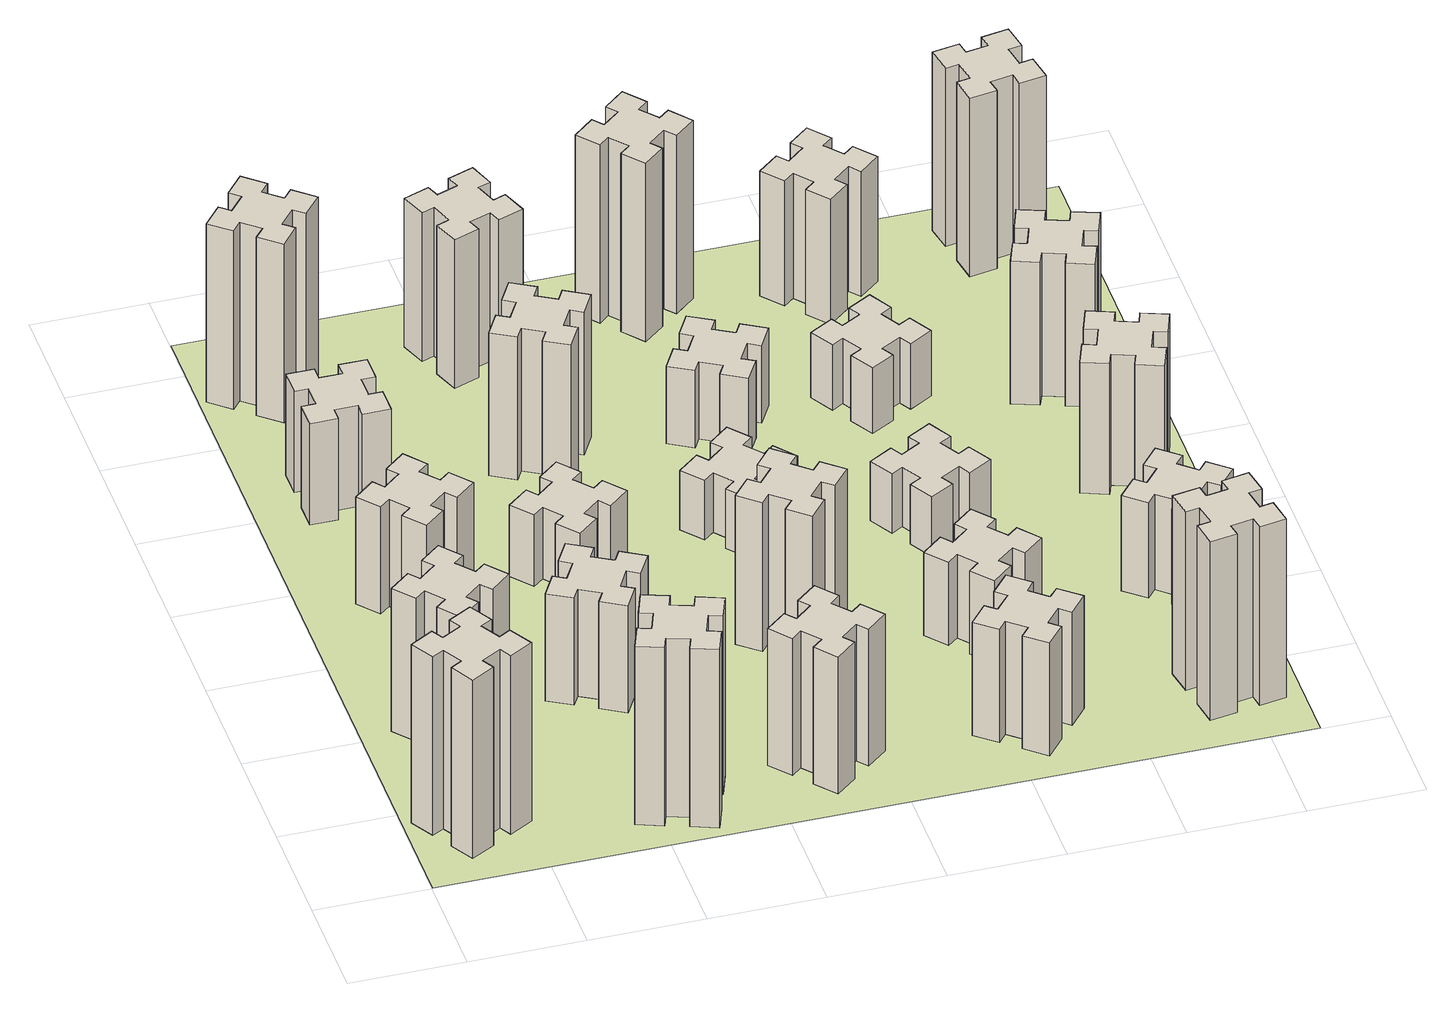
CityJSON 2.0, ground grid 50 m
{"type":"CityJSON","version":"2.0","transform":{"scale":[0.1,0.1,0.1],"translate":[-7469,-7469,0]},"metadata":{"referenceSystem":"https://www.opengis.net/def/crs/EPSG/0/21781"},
"CityObjects":{
"building1":{"type":"Building","attributes":{"class":"1000","function":"1000","usage":"1000","yearOfConstruction":2016,"roofType":"1000","measuredHeight":90,"storeysAboveGround":30,"storeysBelowGround":0},"geometry":[{"type":"Solid","lod":"1","boundaries":[[[[0,1,2,3,4,5,6,7,8,9,10,11,12,13,14,15,16,17,18,19]],[[17,16,20,21]],[[16,15,22,20]],[[15,14,23,22]],[[14,13,24,23]],[[13,12,25,24]],[[12,11,26,25]],[[11,10,27,26]],[[10,9,28,27]],[[9,8,29,28]],[[8,7,30,29]],[[7,6,31,30]],[[6,5,32,31]],[[5,4,33,32]],[[4,3,34,33]],[[3,2,35,34]],[[2,1,36,35]],[[1,0,37,36]],[[0,19,38,37]],[[19,18,39,38]],[[18,17,21,39]],[[24,25,26,27,28,29,30,31,32,33,34,35,36,37,38,39,21,20,22,23]]]]}]},
"building2":{"type":"Building","attributes":{"class":"1000","function":"1000","usage":"1000","yearOfConstruction":2016,"roofType":"1000","measuredHeight":72,"storeysAboveGround":30,"storeysBelowGround":0},"geometry":[{"type":"Solid","lod":"1","boundaries":[[[[40,41,42,43,44,45,46,47,48,49,50,51,52,53,54,55,56,57,58,59]],[[57,56,60,61]],[[56,55,62,60]],[[55,54,63,62]],[[54,53,64,63]],[[53,52,65,64]],[[52,51,66,65]],[[51,50,67,66]],[[50,49,68,67]],[[49,48,69,68]],[[48,47,70,69]],[[47,46,71,70]],[[46,45,72,71]],[[45,44,73,72]],[[44,43,74,73]],[[43,42,75,74]],[[42,41,76,75]],[[41,40,77,76]],[[40,59,78,77]],[[59,58,79,78]],[[58,57,61,79]],[[64,65,66,67,68,69,70,71,72,73,74,75,76,77,78,79,61,60,62,63]]]]}]},
"building3":{"type":"Building","attributes":{"class":"1000","function":"1000","usage":"1000","yearOfConstruction":2016,"roofType":"1000","measuredHeight":54,"storeysAboveGround":30,"storeysBelowGround":0},"geometry":[{"type":"Solid","lod":"1","boundaries":[[[[80,81,82,83,84,85,86,87,88,89,90,91,92,93,94,95,96,97,98,99]],[[97,96,100,101]],[[96,95,102,100]],[[95,94,103,102]],[[94,93,104,103]],[[93,92,105,104]],[[92,91,106,105]],[[91,90,107,106]],[[90,89,108,107]],[[89,88,109,108]],[[88,87,110,109]],[[87,86,111,110]],[[86,85,112,111]],[[85,84,113,112]],[[84,83,114,113]],[[83,82,115,114]],[[82,81,116,115]],[[81,80,117,116]],[[80,99,118,117]],[[99,98,119,118]],[[98,97,101,119]],[[104,105,106,107,108,109,110,111,112,113,114,115,116,117,118,119,101,100,102,103]]]]}]},
"building4":{"type":"Building","attributes":{"class":"1000","function":"1000","usage":"1000","yearOfConstruction":2016,"roofType":"1000","measuredHeight":51,"storeysAboveGround":30,"storeysBelowGround":0},"geometry":[{"type":"Solid","lod":"1","boundaries":[[[[120,121,122,123,124,125,126,127,128,129,130,131,132,133,134,135,136,137,138,139]],[[137,136,140,141]],[[136,135,142,140]],[[135,134,143,142]],[[134,133,144,143]],[[133,132,145,144]],[[132,131,146,145]],[[131,130,147,146]],[[130,129,148,147]],[[129,128,149,148]],[[128,127,150,149]],[[127,126,151,150]],[[126,125,152,151]],[[125,124,153,152]],[[124,123,154,153]],[[123,122,155,154]],[[122,121,156,155]],[[121,120,157,156]],[[120,139,158,157]],[[139,138,159,158]],[[138,137,141,159]],[[144,145,146,147,148,149,150,151,152,153,154,155,156,157,158,159,141,140,142,143]]]]}]},
"building5":{"type":"Building","attributes":{"class":"1000","function":"1000","usage":"1000","yearOfConstruction":2016,"roofType":"1000","measuredHeight":90,"storeysAboveGround":30,"storeysBelowGround":0},"geometry":[{"type":"Solid","lod":"1","boundaries":[[[[160,161,162,163,164,165,166,167,168,169,170,171,172,173,174,175,176,177,178,179]],[[177,176,180,181]],[[176,175,182,180]],[[175,174,183,182]],[[174,173,184,183]],[[173,172,185,184]],[[172,171,186,185]],[[171,170,187,186]],[[170,169,188,187]],[[169,168,189,188]],[[168,167,190,189]],[[167,166,191,190]],[[166,165,192,191]],[[165,164,193,192]],[[164,163,194,193]],[[163,162,195,194]],[[162,161,196,195]],[[161,160,197,196]],[[160,179,198,197]],[[179,178,199,198]],[[178,177,181,199]],[[184,185,186,187,188,189,190,191,192,193,194,195,196,197,198,199,181,180,182,183]]]]}]},
"building6":{"type":"Building","attributes":{"class":"1000","function":"1000","usage":"1000","yearOfConstruction":2016,"roofType":"1000","measuredHeight":90,"storeysAboveGround":30,"storeysBelowGround":0},"geometry":[{"type":"Solid","lod":"1","boundaries":[[[[200,201,202,203,204,205,206,207,208,209,210,211,212,213,214,215,216,217,218,219]],[[217,216,220,221]],[[216,215,222,220]],[[215,214,223,222]],[[214,213,224,223]],[[213,212,225,224]],[[212,211,226,225]],[[211,210,227,226]],[[210,209,228,227]],[[209,208,229,228]],[[208,207,230,229]],[[207,206,231,230]],[[206,205,232,231]],[[205,204,233,232]],[[204,203,234,233]],[[203,202,235,234]],[[202,201,236,235]],[[201,200,237,236]],[[200,219,238,237]],[[219,218,239,238]],[[218,217,221,239]],[[224,225,226,227,228,229,230,231,232,233,234,235,236,237,238,239,221,220,222,223]]]]}]},
"building7":{"type":"Building","attributes":{"class":"1000","function":"1000","usage":"1000","yearOfConstruction":2016,"roofType":"1000","measuredHeight":54,"storeysAboveGround":30,"storeysBelowGround":0},"geometry":[{"type":"Solid","lod":"1","boundaries":[[[[240,241,242,243,244,245,246,247,248,249,250,251,252,253,254,255,256,257,258,259]],[[257,256,260,261]],[[256,255,262,260]],[[255,254,263,262]],[[254,253,264,263]],[[253,252,265,264]],[[252,251,266,265]],[[251,250,267,266]],[[250,249,268,267]],[[249,248,269,268]],[[248,247,270,269]],[[247,246,271,270]],[[246,245,272,271]],[[245,244,273,272]],[[244,243,274,273]],[[243,242,275,274]],[[242,241,276,275]],[[241,240,277,276]],[[240,259,278,277]],[[259,258,279,278]],[[258,257,261,279]],[[264,265,266,267,268,269,270,271,272,273,274,275,276,277,278,279,261,260,262,263]]]]}]},
"building8":{"type":"Building","attributes":{"class":"1000","function":"1000","usage":"1000","yearOfConstruction":2016,"roofType":"1000","measuredHeight":36,"storeysAboveGround":30,"storeysBelowGround":0},"geometry":[{"type":"Solid","lod":"1","boundaries":[[[[280,281,282,283,284,285,286,287,288,289,290,291,292,293,294,295,296,297,298,299]],[[297,296,300,301]],[[296,295,302,300]],[[295,294,303,302]],[[294,293,304,303]],[[293,292,305,304]],[[292,291,306,305]],[[291,290,307,306]],[[290,289,308,307]],[[289,288,309,308]],[[288,287,310,309]],[[287,286,311,310]],[[286,285,312,311]],[[285,284,313,312]],[[284,283,314,313]],[[283,282,315,314]],[[282,281,316,315]],[[281,280,317,316]],[[280,299,318,317]],[[299,298,319,318]],[[298,297,301,319]],[[304,305,306,307,308,309,310,311,312,313,314,315,316,317,318,319,301,300,302,303]]]]}]},
"building9":{"type":"Building","attributes":{"class":"1000","function":"1000","usage":"1000","yearOfConstruction":2016,"roofType":"1000","measuredHeight":69,"storeysAboveGround":30,"storeysBelowGround":0},"geometry":[{"type":"Solid","lod":"1","boundaries":[[[[320,321,322,323,324,325,326,327,328,329,330,331,332,333,334,335,336,337,338,339]],[[337,336,340,341]],[[336,335,342,340]],[[335,334,343,342]],[[334,333,344,343]],[[333,332,345,344]],[[332,331,346,345]],[[331,330,347,346]],[[330,329,348,347]],[[329,328,349,348]],[[328,327,350,349]],[[327,326,351,350]],[[326,325,352,351]],[[325,324,353,352]],[[324,323,354,353]],[[323,322,355,354]],[[322,321,356,355]],[[321,320,357,356]],[[320,339,358,357]],[[339,338,359,358]],[[338,337,341,359]],[[344,345,346,347,348,349,350,351,352,353,354,355,356,357,358,359,341,340,342,343]]]]}]},
"building10":{"type":"Building","attributes":{"class":"1000","function":"1000","usage":"1000","yearOfConstruction":2016,"roofType":"1000","measuredHeight":72,"storeysAboveGround":30,"storeysBelowGround":0},"geometry":[{"type":"Solid","lod":"1","boundaries":[[[[360,361,362,363,364,365,366,367,368,369,370,371,372,373,374,375,376,377,378,379]],[[377,376,380,381]],[[376,375,382,380]],[[375,374,383,382]],[[374,373,384,383]],[[373,372,385,384]],[[372,371,386,385]],[[371,370,387,386]],[[370,369,388,387]],[[369,368,389,388]],[[368,367,390,389]],[[367,366,391,390]],[[366,365,392,391]],[[365,364,393,392]],[[364,363,394,393]],[[363,362,395,394]],[[362,361,396,395]],[[361,360,397,396]],[[360,379,398,397]],[[379,378,399,398]],[[378,377,381,399]],[[384,385,386,387,388,389,390,391,392,393,394,395,396,397,398,399,381,380,382,383]]]]}]},
"building11":{"type":"Building","attributes":{"class":"1000","function":"1000","usage":"1000","yearOfConstruction":2016,"roofType":"1000","measuredHeight":75,"storeysAboveGround":30,"storeysBelowGround":0},"geometry":[{"type":"Solid","lod":"1","boundaries":[[[[400,401,402,403,404,405,406,407,408,409,410,411,412,413,414,415,416,417,418,419]],[[417,416,420,421]],[[416,415,422,420]],[[415,414,423,422]],[[414,413,424,423]],[[413,412,425,424]],[[412,411,426,425]],[[411,410,427,426]],[[410,409,428,427]],[[409,408,429,428]],[[408,407,430,429]],[[407,406,431,430]],[[406,405,432,431]],[[405,404,433,432]],[[404,403,434,433]],[[403,402,435,434]],[[402,401,436,435]],[[401,400,437,436]],[[400,419,438,437]],[[419,418,439,438]],[[418,417,421,439]],[[424,425,426,427,428,429,430,431,432,433,434,435,436,437,438,439,421,420,422,423]]]]}]},
"building12":{"type":"Building","attributes":{"class":"1000","function":"1000","usage":"1000","yearOfConstruction":2016,"roofType":"1000","measuredHeight":75,"storeysAboveGround":30,"storeysBelowGround":0},"geometry":[{"type":"Solid","lod":"1","boundaries":[[[[440,441,442,443,444,445,446,447,448,449,450,451,452,453,454,455,456,457,458,459]],[[457,456,460,461]],[[456,455,462,460]],[[455,454,463,462]],[[454,453,464,463]],[[453,452,465,464]],[[452,451,466,465]],[[451,450,467,466]],[[450,449,468,467]],[[449,448,469,468]],[[448,447,470,469]],[[447,446,471,470]],[[446,445,472,471]],[[445,444,473,472]],[[444,443,474,473]],[[443,442,475,474]],[[442,441,476,475]],[[441,440,477,476]],[[440,459,478,477]],[[459,458,479,478]],[[458,457,461,479]],[[464,465,466,467,468,469,470,471,472,473,474,475,476,477,478,479,461,460,462,463]]]]}]},
"building13":{"type":"Building","attributes":{"class":"1000","function":"1000","usage":"1000","yearOfConstruction":2016,"roofType":"1000","measuredHeight":30,"storeysAboveGround":30,"storeysBelowGround":0},"geometry":[{"type":"Solid","lod":"1","boundaries":[[[[480,481,482,483,484,485,486,487,488,489,490,491,492,493,494,495,496,497,498,499]],[[497,496,500,501]],[[496,495,502,500]],[[495,494,503,502]],[[494,493,504,503]],[[493,492,505,504]],[[492,491,506,505]],[[491,490,507,506]],[[490,489,508,507]],[[489,488,509,508]],[[488,487,510,509]],[[487,486,511,510]],[[486,485,512,511]],[[485,484,513,512]],[[484,483,514,513]],[[483,482,515,514]],[[482,481,516,515]],[[481,480,517,516]],[[480,499,518,517]],[[499,498,519,518]],[[498,497,501,519]],[[504,505,506,507,508,509,510,511,512,513,514,515,516,517,518,519,501,500,502,503]]]]}]},
"building14":{"type":"Building","attributes":{"class":"1000","function":"1000","usage":"1000","yearOfConstruction":2016,"roofType":"1000","measuredHeight":57,"storeysAboveGround":30,"storeysBelowGround":0},"geometry":[{"type":"Solid","lod":"1","boundaries":[[[[520,521,522,523,524,525,526,527,528,529,530,531,532,533,534,535,536,537,538,539]],[[537,536,540,541]],[[536,535,542,540]],[[535,534,543,542]],[[534,533,544,543]],[[533,532,545,544]],[[532,531,546,545]],[[531,530,547,546]],[[530,529,548,547]],[[529,528,549,548]],[[528,527,550,549]],[[527,526,551,550]],[[526,525,552,551]],[[525,524,553,552]],[[524,523,554,553]],[[523,522,555,554]],[[522,521,556,555]],[[521,520,557,556]],[[520,539,558,557]],[[539,538,559,558]],[[538,537,541,559]],[[544,545,546,547,548,549,550,551,552,553,554,555,556,557,558,559,541,540,542,543]]]]}]},
"building15":{"type":"Building","attributes":{"class":"1000","function":"1000","usage":"1000","yearOfConstruction":2016,"roofType":"1000","measuredHeight":39,"storeysAboveGround":30,"storeysBelowGround":0},"geometry":[{"type":"Solid","lod":"1","boundaries":[[[[560,561,562,563,564,565,566,567,568,569,570,571,572,573,574,575,576,577,578,579]],[[577,576,580,581]],[[576,575,582,580]],[[575,574,583,582]],[[574,573,584,583]],[[573,572,585,584]],[[572,571,586,585]],[[571,570,587,586]],[[570,569,588,587]],[[569,568,589,588]],[[568,567,590,589]],[[567,566,591,590]],[[566,565,592,591]],[[565,564,593,592]],[[564,563,594,593]],[[563,562,595,594]],[[562,561,596,595]],[[561,560,597,596]],[[560,579,598,597]],[[579,578,599,598]],[[578,577,581,599]],[[584,585,586,587,588,589,590,591,592,593,594,595,596,597,598,599,581,580,582,583]]]]}]},
"building16":{"type":"Building","attributes":{"class":"1000","function":"1000","usage":"1000","yearOfConstruction":2016,"roofType":"1000","measuredHeight":90,"storeysAboveGround":30,"storeysBelowGround":0},"geometry":[{"type":"Solid","lod":"1","boundaries":[[[[600,601,602,603,604,605,606,607,608,609,610,611,612,613,614,615,616,617,618,619]],[[617,616,620,621]],[[616,615,622,620]],[[615,614,623,622]],[[614,613,624,623]],[[613,612,625,624]],[[612,611,626,625]],[[611,610,627,626]],[[610,609,628,627]],[[609,608,629,628]],[[608,607,630,629]],[[607,606,631,630]],[[606,605,632,631]],[[605,604,633,632]],[[604,603,634,633]],[[603,602,635,634]],[[602,601,636,635]],[[601,600,637,636]],[[600,619,638,637]],[[619,618,639,638]],[[618,617,621,639]],[[624,625,626,627,628,629,630,631,632,633,634,635,636,637,638,639,621,620,622,623]]]]}]},
"building17":{"type":"Building","attributes":{"class":"1000","function":"1000","usage":"1000","yearOfConstruction":2016,"roofType":"1000","measuredHeight":42,"storeysAboveGround":30,"storeysBelowGround":0},"geometry":[{"type":"Solid","lod":"1","boundaries":[[[[640,641,642,643,644,645,646,647,648,649,650,651,652,653,654,655,656,657,658,659]],[[657,656,660,661]],[[656,655,662,660]],[[655,654,663,662]],[[654,653,664,663]],[[653,652,665,664]],[[652,651,666,665]],[[651,650,667,666]],[[650,649,668,667]],[[649,648,669,668]],[[648,647,670,669]],[[647,646,671,670]],[[646,645,672,671]],[[645,644,673,672]],[[644,643,674,673]],[[643,642,675,674]],[[642,641,676,675]],[[641,640,677,676]],[[640,659,678,677]],[[659,658,679,678]],[[658,657,661,679]],[[664,665,666,667,668,669,670,671,672,673,674,675,676,677,678,679,661,660,662,663]]]]}]},
"building18":{"type":"Building","attributes":{"class":"1000","function":"1000","usage":"1000","yearOfConstruction":2016,"roofType":"1000","measuredHeight":30,"storeysAboveGround":30,"storeysBelowGround":0},"geometry":[{"type":"Solid","lod":"1","boundaries":[[[[680,681,682,683,684,685,686,687,688,689,690,691,692,693,694,695,696,697,698,699]],[[697,696,700,701]],[[696,695,702,700]],[[695,694,703,702]],[[694,693,704,703]],[[693,692,705,704]],[[692,691,706,705]],[[691,690,707,706]],[[690,689,708,707]],[[689,688,709,708]],[[688,687,710,709]],[[687,686,711,710]],[[686,685,712,711]],[[685,684,713,712]],[[684,683,714,713]],[[683,682,715,714]],[[682,681,716,715]],[[681,680,717,716]],[[680,699,718,717]],[[699,698,719,718]],[[698,697,701,719]],[[704,705,706,707,708,709,710,711,712,713,714,715,716,717,718,719,701,700,702,703]]]]}]},
"building19":{"type":"Building","attributes":{"class":"1000","function":"1000","usage":"1000","yearOfConstruction":2016,"roofType":"1000","measuredHeight":33,"storeysAboveGround":30,"storeysBelowGround":0},"geometry":[{"type":"Solid","lod":"1","boundaries":[[[[720,721,722,723,724,725,726,727,728,729,730,731,732,733,734,735,736,737,738,739]],[[737,736,740,741]],[[736,735,742,740]],[[735,734,743,742]],[[734,733,744,743]],[[733,732,745,744]],[[732,731,746,745]],[[731,730,747,746]],[[730,729,748,747]],[[729,728,749,748]],[[728,727,750,749]],[[727,726,751,750]],[[726,725,752,751]],[[725,724,753,752]],[[724,723,754,753]],[[723,722,755,754]],[[722,721,756,755]],[[721,720,757,756]],[[720,739,758,757]],[[739,738,759,758]],[[738,737,741,759]],[[744,745,746,747,748,749,750,751,752,753,754,755,756,757,758,759,741,740,742,743]]]]}]},
"building20":{"type":"Building","attributes":{"class":"1000","function":"1000","usage":"1000","yearOfConstruction":2016,"roofType":"1000","measuredHeight":90,"storeysAboveGround":30,"storeysBelowGround":0},"geometry":[{"type":"Solid","lod":"1","boundaries":[[[[760,761,762,763,764,765,766,767,768,769,770,771,772,773,774,775,776,777,778,779]],[[777,776,780,781]],[[776,775,782,780]],[[775,774,783,782]],[[774,773,784,783]],[[773,772,785,784]],[[772,771,786,785]],[[771,770,787,786]],[[770,769,788,787]],[[769,768,789,788]],[[768,767,790,789]],[[767,766,791,790]],[[766,765,792,791]],[[765,764,793,792]],[[764,763,794,793]],[[763,762,795,794]],[[762,761,796,795]],[[761,760,797,796]],[[760,779,798,797]],[[779,778,799,798]],[[778,777,781,799]],[[784,785,786,787,788,789,790,791,792,793,794,795,796,797,798,799,781,780,782,783]]]]}]},
"building21":{"type":"Building","attributes":{"class":"1000","function":"1000","usage":"1000","yearOfConstruction":2016,"roofType":"1000","measuredHeight":63,"storeysAboveGround":30,"storeysBelowGround":0},"geometry":[{"type":"Solid","lod":"1","boundaries":[[[[800,801,802,803,804,805,806,807,808,809,810,811,812,813,814,815,816,817,818,819]],[[817,816,820,821]],[[816,815,822,820]],[[815,814,823,822]],[[814,813,824,823]],[[813,812,825,824]],[[812,811,826,825]],[[811,810,827,826]],[[810,809,828,827]],[[809,808,829,828]],[[808,807,830,829]],[[807,806,831,830]],[[806,805,832,831]],[[805,804,833,832]],[[804,803,834,833]],[[803,802,835,834]],[[802,801,836,835]],[[801,800,837,836]],[[800,819,838,837]],[[819,818,839,838]],[[818,817,821,839]],[[824,825,826,827,828,829,830,831,832,833,834,835,836,837,838,839,821,820,822,823]]]]}]},
"building22":{"type":"Building","attributes":{"class":"1000","function":"1000","usage":"1000","yearOfConstruction":2016,"roofType":"1000","measuredHeight":48,"storeysAboveGround":30,"storeysBelowGround":0},"geometry":[{"type":"Solid","lod":"1","boundaries":[[[[840,841,842,843,844,845,846,847,848,849,850,851,852,853,854,855,856,857,858,859]],[[857,856,860,861]],[[856,855,862,860]],[[855,854,863,862]],[[854,853,864,863]],[[853,852,865,864]],[[852,851,866,865]],[[851,850,867,866]],[[850,849,868,867]],[[849,848,869,868]],[[848,847,870,869]],[[847,846,871,870]],[[846,845,872,871]],[[845,844,873,872]],[[844,843,874,873]],[[843,842,875,874]],[[842,841,876,875]],[[841,840,877,876]],[[840,859,878,877]],[[859,858,879,878]],[[858,857,861,879]],[[864,865,866,867,868,869,870,871,872,873,874,875,876,877,878,879,861,860,862,863]]]]}]},
"building23":{"type":"Building","attributes":{"class":"1000","function":"1000","usage":"1000","yearOfConstruction":2016,"roofType":"1000","measuredHeight":66,"storeysAboveGround":30,"storeysBelowGround":0},"geometry":[{"type":"Solid","lod":"1","boundaries":[[[[880,881,882,883,884,885,886,887,888,889,890,891,892,893,894,895,896,897,898,899]],[[897,896,900,901]],[[896,895,902,900]],[[895,894,903,902]],[[894,893,904,903]],[[893,892,905,904]],[[892,891,906,905]],[[891,890,907,906]],[[890,889,908,907]],[[889,888,909,908]],[[888,887,910,909]],[[887,886,911,910]],[[886,885,912,911]],[[885,884,913,912]],[[884,883,914,913]],[[883,882,915,914]],[[882,881,916,915]],[[881,880,917,916]],[[880,899,918,917]],[[899,898,919,918]],[[898,897,901,919]],[[904,905,906,907,908,909,910,911,912,913,914,915,916,917,918,919,901,900,902,903]]]]}]},
"building24":{"type":"Building","attributes":{"class":"1000","function":"1000","usage":"1000","yearOfConstruction":2016,"roofType":"1000","measuredHeight":72,"storeysAboveGround":30,"storeysBelowGround":0},"geometry":[{"type":"Solid","lod":"1","boundaries":[[[[920,921,922,923,924,925,926,927,928,929,930,931,932,933,934,935,936,937,938,939]],[[937,936,940,941]],[[936,935,942,940]],[[935,934,943,942]],[[934,933,944,943]],[[933,932,945,944]],[[932,931,946,945]],[[931,930,947,946]],[[930,929,948,947]],[[929,928,949,948]],[[928,927,950,949]],[[927,926,951,950]],[[926,925,952,951]],[[925,924,953,952]],[[924,923,954,953]],[[923,922,955,954]],[[922,921,956,955]],[[921,920,957,956]],[[920,939,958,957]],[[939,938,959,958]],[[938,937,941,959]],[[944,945,946,947,948,949,950,951,952,953,954,955,956,957,958,959,941,940,942,943]]]]}]},
"building25":{"type":"Building","attributes":{"class":"1000","function":"1000","usage":"1000","yearOfConstruction":2016,"roofType":"1000","measuredHeight":90,"storeysAboveGround":30,"storeysBelowGround":0},"geometry":[{"type":"Solid","lod":"1","boundaries":[[[[960,961,962,963,964,965,966,967,968,969,970,971,972,973,974,975,976,977,978,979]],[[977,976,980,981]],[[976,975,982,980]],[[975,974,983,982]],[[974,973,984,983]],[[973,972,985,984]],[[972,971,986,985]],[[971,970,987,986]],[[970,969,988,987]],[[969,968,989,988]],[[968,967,990,989]],[[967,966,991,990]],[[966,965,992,991]],[[965,964,993,992]],[[964,963,994,993]],[[963,962,995,994]],[[962,961,996,995]],[[961,960,997,996]],[[960,979,998,997]],[[979,978,999,998]],[[978,977,981,999]],[[984,985,986,987,988,989,990,991,992,993,994,995,996,997,998,999,981,980,982,983]]]]}]},
"landuse1":{"type":"LandUse","attributes":{"name":"plot1","function":"1010"},"geometry":[{"type":"MultiSurface","lod":"1","boundaries":[[[1000,1001,1002,1003]]]}]}
},
"vertices":[
[287,255,0],[374,305,0],[404,253,0],[508,313,0],[448,417,0],[396,387,0],[346,474,0],[398,504,0],[338,608,0],[234,548,0],[264,496,0],[177,446,0],[147,498,0],[43,438,0],[103,334,0],[155,364,0],[205,277,0],[153,247,0],[213,143,0],[317,203,0],[205,277,900],[153,247,900],[155,364,900],[103,334,900],[43,438,900],[147,498,900],[177,446,900],[264,496,900],[234,548,900],[338,608,900],[398,504,900],[346,474,900],[396,387,900],[448,417,900],[508,313,900],[404,253,900],[374,305,900],[287,255,900],[317,203,900],[213,143,900],
[492,1048,0],[427,1124,0],[473,1163,0],[396,1255,0],[304,1178,0],[343,1132,0],[266,1067,0],[228,1113,0],[136,1036,0],[213,944,0],[259,983,0],[323,906,0],[277,868,0],[354,776,0],[446,853,0],[408,899,0],[484,963,0],[523,917,0],[615,994,0],[538,1086,0],[484,963,720],[523,917,720],[408,899,720],[446,853,720],[354,776,720],[277,868,720],[323,906,720],[259,983,720],[213,944,720],[136,1036,720],[228,1113,720],[266,1067,720],[343,1132,720],[304,1178,720],[396,1255,720],[473,1163,720],[427,1124,720],[492,1048,720],[538,1086,720],[615,994,720],
[592,1888,0],[527,1964,0],[573,2003,0],[496,2095,0],[404,2018,0],[443,1972,0],[366,1907,0],[328,1953,0],[236,1876,0],[313,1784,0],[359,1823,0],[423,1746,0],[377,1708,0],[454,1616,0],[546,1693,0],[508,1739,0],[584,1803,0],[623,1757,0],[715,1834,0],[638,1926,0],[584,1803,540],[623,1757,540],[508,1739,540],[546,1693,540],[454,1616,540],[377,1708,540],[423,1746,540],[359,1823,540],[313,1784,540],[236,1876,540],[328,1953,540],[366,1907,540],[443,1972,540],[404,2018,540],[496,2095,540],[573,2003,540],[527,1964,540],[592,1888,540],[638,1926,540],[715,1834,540],
[485,2545,0],[485,2645,0],[545,2645,0],[545,2765,0],[425,2765,0],[425,2705,0],[325,2705,0],[325,2765,0],[205,2765,0],[205,2645,0],[265,2645,0],[265,2545,0],[205,2545,0],[205,2425,0],[325,2425,0],[325,2485,0],[425,2485,0],[425,2425,0],[545,2425,0],[545,2545,0],[425,2485,510],[425,2425,510],[325,2485,510],[325,2425,510],[205,2425,510],[205,2545,510],[265,2545,510],[265,2645,510],[205,2645,510],[205,2765,510],[325,2765,510],[325,2705,510],[425,2705,510],[425,2765,510],[545,2765,510],[545,2645,510],[485,2645,510],[485,2545,510],[545,2545,510],[545,2425,510],
[1029,360,0],[995,266,0],[939,287,0],[897,174,0],[1010,133,0],[1031,189,0],[1125,155,0],[1104,99,0],[1217,57,0],[1258,170,0],[1202,191,0],[1236,285,0],[1292,264,0],[1333,377,0],[1220,418,0],[1200,362,0],[1106,396,0],[1127,452,0],[1014,493,0],[973,380,0],[1106,396,900],[1127,452,900],[1200,362,900],[1220,418,900],[1333,377,900],[1292,264,900],[1236,285,900],[1202,191,900],[1258,170,900],[1217,57,900],[1104,99,900],[1125,155,900],[1031,189,900],[1010,133,900],[897,174,900],[939,287,900],[995,266,900],[1029,360,900],[973,380,900],[1014,493,900],
[384,3387,0],[308,3452,0],[346,3498,0],[254,3575,0],[177,3483,0],[223,3444,0],[159,3368,0],[113,3406,0],[36,3314,0],[128,3237,0],[166,3283,0],[243,3219,0],[204,3173,0],[296,3096,0],[373,3188,0],[327,3226,0],[392,3303,0],[438,3264,0],[515,3356,0],[423,3433,0],[392,3303,900],[438,3264,900],[327,3226,900],[373,3188,900],[296,3096,900],[204,3173,900],[243,3219,900],[166,3283,900],[128,3237,900],[36,3314,900],[113,3406,900],[159,3368,900],[223,3444,900],[177,3483,900],[254,3575,900],[346,3498,900],[308,3452,900],[384,3387,900],[423,3433,900],[515,3356,900],
[1086,1017,0],[1136,1104,0],[1188,1074,0],[1248,1178,0],[1144,1238,0],[1114,1186,0],[1027,1236,0],[1057,1288,0],[953,1348,0],[893,1244,0],[945,1214,0],[895,1127,0],[843,1157,0],[783,1053,0],[887,993,0],[917,1045,0],[1004,995,0],[974,943,0],[1078,883,0],[1138,987,0],[1004,995,540],[974,943,540],[917,1045,540],[887,993,540],[783,1053,540],[843,1157,540],[895,1127,540],[945,1214,540],[893,1244,540],[953,1348,540],[1057,1288,540],[1027,1236,540],[1114,1186,540],[1144,1238,540],[1248,1178,540],[1188,1074,540],[1136,1104,540],[1086,1017,540],[1138,987,540],[1078,883,540],
[1083,1972,0],[1006,1907,0],[968,1953,0],[876,1876,0],[953,1784,0],[999,1823,0],[1063,1746,0],[1017,1708,0],[1094,1616,0],[1186,1693,0],[1148,1739,0],[1224,1803,0],[1263,1757,0],[1355,1834,0],[1278,1926,0],[1232,1888,0],[1167,1964,0],[1213,2003,0],[1136,2095,0],[1044,2018,0],[1167,1964,360],[1213,2003,360],[1232,1888,360],[1278,1926,360],[1355,1834,360],[1263,1757,360],[1224,1803,360],[1148,1739,360],[1186,1693,360],[1094,1616,360],[1017,1708,360],[1063,1746,360],[999,1823,360],[953,1784,360],[876,1876,360],[968,1953,360],[1006,1907,360],[1083,1972,360],[1044,2018,360],[1136,2095,360],
[1639,343,0],[1703,266,0],[1657,228,0],[1734,136,0],[1826,213,0],[1788,259,0],[1864,323,0],[1903,277,0],[1995,354,0],[1918,446,0],[1872,408,0],[1807,484,0],[1853,523,0],[1776,615,0],[1684,538,0],[1723,492,0],[1646,427,0],[1608,473,0],[1516,396,0],[1593,304,0],[1646,427,690],[1608,473,690],[1723,492,690],[1684,538,690],[1776,615,690],[1853,523,690],[1807,484,690],[1872,408,690],[1918,446,690],[1995,354,690],[1903,277,690],[1864,323,690],[1788,259,690],[1826,213,690],[1734,136,690],[1657,228,690],[1703,266,690],[1639,343,690],[1593,304,690],[1516,396,690],
[1314,2666,0],[1227,2716,0],[1257,2768,0],[1153,2828,0],[1093,2724,0],[1145,2694,0],[1095,2607,0],[1043,2637,0],[983,2533,0],[1087,2473,0],[1117,2525,0],[1204,2475,0],[1174,2423,0],[1278,2363,0],[1338,2467,0],[1286,2497,0],[1336,2584,0],[1388,2554,0],[1448,2658,0],[1344,2718,0],[1336,2584,720],[1388,2554,720],[1286,2497,720],[1338,2467,720],[1278,2363,720],[1174,2423,720],[1204,2475,720],[1117,2525,720],[1087,2473,720],[983,2533,720],[1043,2637,720],[1095,2607,720],[1145,2694,720],[1093,2724,720],[1153,2828,720],[1257,2768,720],[1227,2716,720],[1314,2666,720],[1344,2718,720],[1448,2658,720],
[1125,3456,0],[1031,3422,0],[1010,3478,0],[897,3437,0],[939,3324,0],[995,3345,0],[1029,3251,0],[973,3230,0],[1014,3117,0],[1127,3159,0],[1106,3215,0],[1200,3249,0],[1220,3193,0],[1333,3234,0],[1292,3347,0],[1236,3326,0],[1202,3420,0],[1258,3440,0],[1217,3553,0],[1104,3512,0],[1202,3420,750],[1258,3440,750],[1236,3326,750],[1292,3347,750],[1333,3234,750],[1220,3193,750],[1200,3249,750],[1106,3215,750],[1127,3159,750],[1014,3117,750],[973,3230,750],[1029,3251,750],[995,3345,750],[939,3324,750],[897,3437,750],[1010,3478,750],[1031,3422,750],[1125,3456,750],[1104,3512,750],[1217,3553,750],
[1803,1324,0],[1739,1248,0],[1693,1286,0],[1616,1194,0],[1708,1117,0],[1746,1163,0],[1823,1099,0],[1784,1053,0],[1876,976,0],[1953,1068,0],[1907,1106,0],[1972,1183,0],[2018,1144,0],[2095,1236,0],[2003,1313,0],[1964,1267,0],[1888,1332,0],[1926,1378,0],[1834,1455,0],[1757,1363,0],[1888,1332,750],[1926,1378,750],[1964,1267,750],[2003,1313,750],[2095,1236,750],[2018,1144,750],[1972,1183,750],[1907,1106,750],[1953,1068,750],[1876,976,750],[1784,1053,750],[1823,1099,750],[1746,1163,750],[1708,1117,750],[1616,1194,750],[1693,1286,750],[1739,1248,750],[1803,1324,750],[1757,1363,750],[1834,1455,750],
[1972,1988,0],[1907,2064,0],[1953,2103,0],[1876,2195,0],[1784,2118,0],[1823,2072,0],[1746,2007,0],[1708,2053,0],[1616,1976,0],[1693,1884,0],[1739,1923,0],[1803,1846,0],[1757,1808,0],[1834,1716,0],[1926,1793,0],[1888,1839,0],[1964,1903,0],[2003,1857,0],[2095,1934,0],[2018,2026,0],[1964,1903,300],[2003,1857,300],[1888,1839,300],[1926,1793,300],[1834,1716,300],[1757,1808,300],[1803,1846,300],[1739,1923,300],[1693,1884,300],[1616,1976,300],[1708,2053,300],[1746,2007,300],[1823,2072,300],[1784,2118,300],[1876,2195,300],[1953,2103,300],[1907,2064,300],[1972,1988,300],[2018,2026,300],[2095,1934,300],
[2486,323,0],[2563,259,0],[2524,213,0],[2616,136,0],[2693,228,0],[2647,266,0],[2712,343,0],[2758,304,0],[2835,396,0],[2743,473,0],[2704,427,0],[2628,492,0],[2666,538,0],[2574,615,0],[2497,523,0],[2543,484,0],[2479,408,0],[2433,446,0],[2356,354,0],[2448,277,0],[2479,408,570],[2433,446,570],[2543,484,570],[2497,523,570],[2574,615,570],[2666,538,570],[2628,492,570],[2704,427,570],[2743,473,570],[2835,396,570],[2758,304,570],[2712,343,570],[2647,266,570],[2693,228,570],[2616,136,570],[2524,213,570],[2563,259,570],[2486,323,570],[2448,277,570],[2356,354,570],
[2026,2497,0],[2076,2584,0],[2128,2554,0],[2188,2658,0],[2084,2718,0],[2054,2666,0],[1967,2716,0],[1997,2768,0],[1893,2828,0],[1833,2724,0],[1885,2694,0],[1835,2607,0],[1783,2637,0],[1723,2533,0],[1827,2473,0],[1857,2525,0],[1944,2475,0],[1914,2423,0],[2018,2363,0],[2078,2467,0],[1944,2475,390],[1914,2423,390],[1857,2525,390],[1827,2473,390],[1723,2533,390],[1783,2637,390],[1835,2607,390],[1885,2694,390],[1833,2724,390],[1893,2828,390],[1997,2768,390],[1967,2716,390],[2054,2666,390],[2084,2718,390],[2188,2658,390],[2128,2554,390],[2076,2584,390],[2026,2497,390],[2078,2467,390],[2018,2363,390],
[1888,3319,0],[1964,3383,0],[2003,3337,0],[2095,3414,0],[2018,3506,0],[1972,3468,0],[1907,3544,0],[1953,3583,0],[1876,3675,0],[1784,3598,0],[1823,3552,0],[1746,3487,0],[1708,3533,0],[1616,3456,0],[1693,3364,0],[1739,3403,0],[1803,3326,0],[1757,3288,0],[1834,3196,0],[1926,3273,0],[1803,3326,900],[1757,3288,900],[1739,3403,900],[1693,3364,900],[1616,3456,900],[1708,3533,900],[1746,3487,900],[1823,3552,900],[1784,3598,900],[1876,3675,900],[1953,3583,900],[1907,3544,900],[1972,3468,900],[2018,3506,900],[2095,3414,900],[2003,3337,900],[1964,3383,900],[1888,3319,900],[1926,3273,900],[1834,3196,900],
[2563,1132,0],[2486,1067,0],[2448,1113,0],[2356,1036,0],[2433,944,0],[2479,983,0],[2543,906,0],[2497,868,0],[2574,776,0],[2666,853,0],[2628,899,0],[2704,963,0],[2743,917,0],[2835,994,0],[2758,1086,0],[2712,1048,0],[2647,1124,0],[2693,1163,0],[2616,1255,0],[2524,1178,0],[2647,1124,420],[2693,1163,420],[2712,1048,420],[2758,1086,420],[2835,994,420],[2743,917,420],[2704,963,420],[2628,899,420],[2666,853,420],[2574,776,420],[2497,868,420],[2543,906,420],[2479,983,420],[2433,944,420],[2356,1036,420],[2448,1113,420],[2486,1067,420],[2563,1132,420],[2524,1178,420],[2616,1255,420],
[2475,1744,0],[2525,1657,0],[2473,1627,0],[2533,1523,0],[2637,1583,0],[2607,1635,0],[2694,1685,0],[2724,1633,0],[2828,1693,0],[2768,1797,0],[2716,1767,0],[2666,1854,0],[2718,1884,0],[2658,1988,0],[2554,1928,0],[2584,1876,0],[2497,1826,0],[2467,1878,0],[2363,1818,0],[2423,1714,0],[2497,1826,300],[2467,1878,300],[2584,1876,300],[2554,1928,300],[2658,1988,300],[2718,1884,300],[2666,1854,300],[2716,1767,300],[2768,1797,300],[2828,1693,300],[2724,1633,300],[2694,1685,300],[2607,1635,300],[2637,1583,300],[2533,1523,300],[2473,1627,300],[2525,1657,300],[2475,1744,300],[2423,1714,300],[2363,1818,300],
[2475,2584,0],[2525,2497,0],[2473,2467,0],[2533,2363,0],[2637,2423,0],[2607,2475,0],[2694,2525,0],[2724,2473,0],[2828,2533,0],[2768,2637,0],[2716,2607,0],[2666,2694,0],[2718,2724,0],[2658,2828,0],[2554,2768,0],[2584,2716,0],[2497,2666,0],[2467,2718,0],[2363,2658,0],[2423,2554,0],[2497,2666,330],[2467,2718,330],[2584,2716,330],[2554,2768,330],[2658,2828,330],[2718,2724,330],[2666,2694,330],[2716,2607,330],[2768,2637,330],[2828,2533,330],[2724,2473,330],[2694,2525,330],[2607,2475,330],[2637,2423,330],[2533,2363,330],[2473,2467,330],[2525,2497,330],[2475,2584,330],[2423,2554,330],[2363,2658,330],
[3552,345,0],[3535,444,0],[3594,454,0],[3573,572,0],[3455,551,0],[3465,492,0],[3367,475,0],[3357,534,0],[3238,513,0],[3259,395,0],[3318,405,0],[3336,307,0],[3277,297,0],[3297,178,0],[3416,199,0],[3405,258,0],[3504,276,0],[3514,217,0],[3632,237,0],[3611,356,0],[3504,276,900],[3514,217,900],[3405,258,900],[3416,199,900],[3297,178,900],[3277,297,900],[3336,307,900],[3318,405,900],[3259,395,900],[3238,513,900],[3357,534,900],[3367,475,900],[3465,492,900],[3455,551,900],[3573,572,900],[3594,454,900],[3535,444,900],[3552,345,900],[3611,356,900],[3632,237,900],
[2712,3368,0],[2647,3444,0],[2693,3483,0],[2616,3575,0],[2524,3498,0],[2563,3452,0],[2486,3387,0],[2448,3433,0],[2356,3356,0],[2433,3264,0],[2479,3303,0],[2543,3226,0],[2497,3188,0],[2574,3096,0],[2666,3173,0],[2628,3219,0],[2704,3283,0],[2743,3237,0],[2835,3314,0],[2758,3406,0],[2704,3283,630],[2743,3237,630],[2628,3219,630],[2666,3173,630],[2574,3096,630],[2497,3188,630],[2543,3226,630],[2479,3303,630],[2433,3264,630],[2356,3356,630],[2448,3433,630],[2486,3387,630],[2563,3452,630],[2524,3498,630],[2616,3575,630],[2693,3483,630],[2647,3444,630],[2712,3368,630],[2758,3406,630],[2835,3314,630],
[3487,1006,0],[3552,1083,0],[3598,1044,0],[3675,1136,0],[3583,1213,0],[3544,1167,0],[3468,1232,0],[3506,1278,0],[3414,1355,0],[3337,1263,0],[3383,1224,0],[3319,1148,0],[3273,1186,0],[3196,1094,0],[3288,1017,0],[3326,1063,0],[3403,999,0],[3364,953,0],[3456,876,0],[3533,968,0],[3403,999,480],[3364,953,480],[3326,1063,480],[3288,1017,480],[3196,1094,480],[3273,1186,480],[3319,1148,480],[3383,1224,480],[3337,1263,480],[3414,1355,480],[3506,1278,480],[3468,1232,480],[3544,1167,480],[3583,1213,480],[3675,1136,480],[3598,1044,480],[3552,1083,480],[3487,1006,480],[3533,968,480],[3456,876,480],
[3520,1942,0],[3426,1976,0],[3447,2032,0],[3334,2073,0],[3293,1960,0],[3349,1940,0],[3315,1846,0],[3259,1867,0],[3217,1754,0],[3330,1713,0],[3351,1769,0],[3445,1735,0],[3424,1679,0],[3537,1637,0],[3578,1750,0],[3522,1771,0],[3556,1865,0],[3612,1844,0],[3653,1957,0],[3540,1998,0],[3556,1865,660],[3612,1844,660],[3522,1771,660],[3578,1750,660],[3537,1637,660],[3424,1679,660],[3445,1735,660],[3351,1769,660],[3330,1713,660],[3217,1754,660],[3259,1867,660],[3315,1846,660],[3349,1940,660],[3293,1960,660],[3334,2073,660],[3447,2032,660],[3426,1976,660],[3520,1942,660],[3540,1998,660],[3653,1957,660],
[3420,2582,0],[3326,2616,0],[3347,2672,0],[3234,2713,0],[3193,2600,0],[3249,2580,0],[3215,2486,0],[3159,2507,0],[3117,2394,0],[3230,2353,0],[3251,2409,0],[3345,2375,0],[3324,2319,0],[3437,2277,0],[3478,2390,0],[3422,2411,0],[3456,2505,0],[3512,2484,0],[3553,2597,0],[3440,2638,0],[3456,2505,720],[3512,2484,720],[3422,2411,720],[3478,2390,720],[3437,2277,720],[3324,2319,720],[3345,2375,720],[3251,2409,720],[3230,2353,720],[3117,2394,720],[3159,2507,720],[3215,2486,720],[3249,2580,720],[3193,2600,720],[3234,2713,720],[3347,2672,720],[3326,2616,720],[3420,2582,720],[3440,2638,720],[3553,2597,720],
[3218,3465,0],[3236,3367,0],[3177,3357,0],[3197,3238,0],[3316,3259,0],[3305,3318,0],[3404,3336,0],[3414,3277,0],[3532,3297,0],[3511,3416,0],[3452,3405,0],[3435,3504,0],[3494,3514,0],[3473,3632,0],[3355,3611,0],[3365,3552,0],[3267,3535,0],[3257,3594,0],[3138,3573,0],[3159,3455,0],[3267,3535,900],[3257,3594,900],[3365,3552,900],[3355,3611,900],[3473,3632,900],[3494,3514,900],[3435,3504,900],[3452,3405,900],[3511,3416,900],[3532,3297,900],[3414,3277,900],[3404,3336,900],[3305,3318,900],[3316,3259,900],[3197,3238,900],[3177,3357,900],[3236,3367,900],[3218,3465,900],[3159,3455,900],[3138,3573,900],
[5,3705,0],[3705,3705,0],[3705,5,0],[5,5,0]
]}
